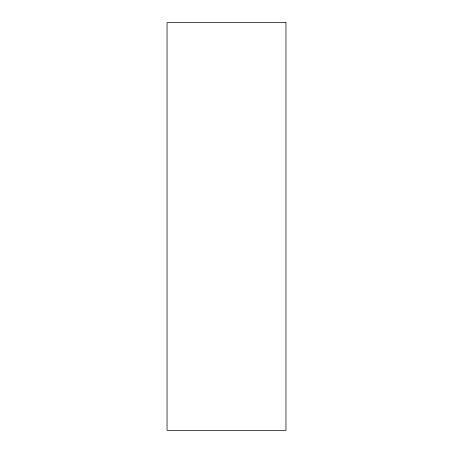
<?xml version="1.0" encoding="UTF-8"?>
<svg xmlns="http://www.w3.org/2000/svg" width="453" height="453" viewBox="0 0 453 453"><rect width="100%" height="100%" fill="white"/><g stroke="black" fill="none" stroke-linecap="round" stroke-linejoin="round"><path stroke-width="0.68" d="M285.956 22.65L167.044 22.65L167.044 430.35L285.956 430.35L285.956 22.65"/></g></svg>
